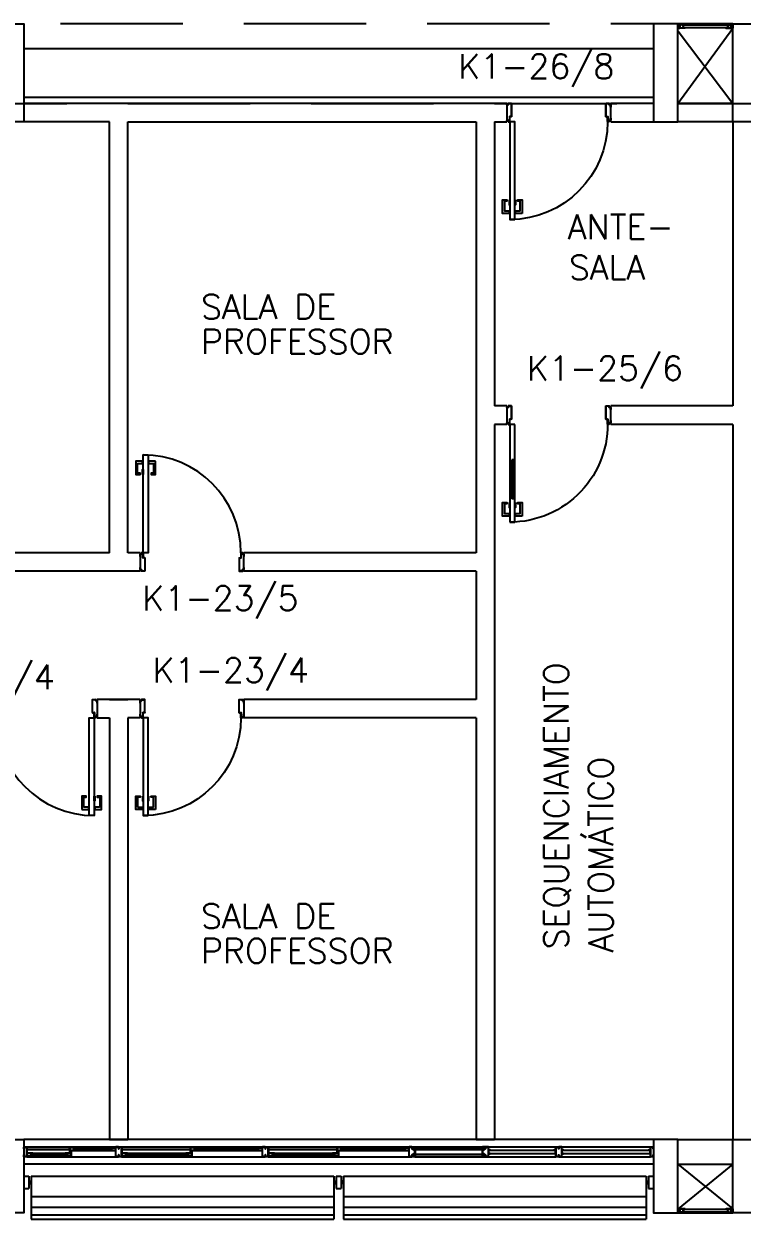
# Model space of a CAD drawing. Header units: millimetres. Extents: x 1887 to 2405, y 1100 to 1335.
# Drawn here: x 2155.61 to 2161.48, y 1254.95 to 1264.72 of the extents above; entities that cross this region are included whole.
import ezdxf

# ---------------------------------------------------------------- set-up
doc = ezdxf.new("R2010")
doc.units = ezdxf.units.MM
doc.linetypes.add('HIDDEN', pattern=[0.375, 0.25, -0.125])
for name, color, linetype in [('AR-ALV', 2, 'Continuous'), ('AR-ESQ', 1, 'Continuous'), ('AR-ESTC', 3, 'Continuous'), ('AR-PORTA', 1, 'Continuous'), ('AR-PROJ', 1, 'HIDDEN'), ('AR-SHAFT', 1, 'Continuous'), ('BR-LINHAS', 1, 'Continuous'), ('BR-MONTANTE', 242, 'Continuous'), ('BR-PAINEL', 1, 'Continuous'), ('BR-SUPORTE', 1, 'Continuous'), ('DT-ESQ-BAGUETE-C', 2, 'Continuous'), ('DT-ESQ-BAGUETE-V', 1, 'Continuous'), ('DT-ESQ-CHAPA DOBRADA-V', 1, 'Continuous'), ('DT-ESQ-MARCO-V', 1, 'Continuous'), ('DT-ESQ-PERFIL CADEIRA-C', 2, 'Continuous'), ('DT-ESQ-PERFIL CADEIRA-V', 1, 'Continuous'), ('DT-ESQ-PERFIL U SIMPLES-C', 2, 'Continuous'), ('DT-ESQ-PERFIL U-C', 2, 'Continuous'), ('DT-ESQ-PERFIL U-V', 1, 'Continuous'), ('DT-ESQ-VENEZIANA-C', 2, 'Continuous'), ('DT-ESQ-VENEZIANA-V', 2, 'Continuous'), ('DT-ESQ-VIDRO-C', 2, 'Continuous'), ('DT-ESQ-VIDRO-V', 2, 'Continuous'), ('ENDEREÇO', 2, 'Continuous'), ('maçaneta', 1, 'Continuous'), ('mov', 1, 'Continuous'), ('PM-PERFIL U-C', 2, 'Continuous'), ('PM-VIDRO', 1, 'Continuous'), ('pm1', 2, 'Continuous'), ('pm2', 2, 'Continuous'), ('TEXTO', 2, 'Continuous')]:
    doc.layers.add(name, color=color, linetype=linetype)
doc.styles.add('UNB-100', font='simplex.shx', dxfattribs={"height": 0.2})
doc.styles.add('UNB1-100', font='simplex.shx', dxfattribs={"height": 0.2})

# ---------------------------------------------------------------- blocks, each defined once
blk = doc.blocks.new('EF36-P')
at = {"layer": 'DT-ESQ-BAGUETE-C', "ltscale": 0.1}
for points in [[(0.4225, -0.08), (0.409, -0.08), (0.409, -0.0785), (0.422, -0.0785, 0.414214), (0.4225, -0.078), (0.4225, -0.067, 0.414214), (0.422, -0.0665), (0.409, -0.0665), (0.409, -0.065), (0.4225, -0.065, -0.414214), (0.424, -0.0665), (0.424, -0.0785, -0.414214)], [(0.7015, -0.08), (0.715, -0.08), (0.715, -0.0785), (0.702, -0.0785, -0.414214), (0.7015, -0.078), (0.7015, -0.067, -0.414214), (0.702, -0.0665), (0.715, -0.0665), (0.715, -0.065), (0.7015, -0.065, 0.414214), (0.7, -0.0665), (0.7, -0.0785, 0.414214)], [(1.41, -0.08), (1.3965, -0.08), (1.3965, -0.0785), (1.4095, -0.0785, 0.414214), (1.41, -0.078), (1.41, -0.067, 0.414214), (1.4095, -0.0665), (1.3965, -0.0665), (1.3965, -0.065), (1.41, -0.065, -0.414214), (1.4115, -0.0665), (1.4115, -0.0785, -0.414214)], [(1.9015, -0.08), (1.915, -0.08), (1.915, -0.0785), (1.902, -0.0785, -0.414214), (1.9015, -0.078), (1.9015, -0.067, -0.414214), (1.902, -0.0665), (1.915, -0.0665), (1.915, -0.065), (1.9015, -0.065, 0.414214), (1.9, -0.0665), (1.9, -0.0785, 0.414214)], [(2.61, -0.08), (2.5965, -0.08), (2.5965, -0.0785), (2.6095, -0.0785, 0.414214), (2.61, -0.078), (2.61, -0.067, 0.414214), (2.6095, -0.0665), (2.5965, -0.0665), (2.5965, -0.065), (2.61, -0.065, -0.414214), (2.6115, -0.0665), (2.6115, -0.0785, -0.414214)], [(3.1015, -0.08), (3.115, -0.08), (3.115, -0.0785), (3.102, -0.0785, -0.414214), (3.1015, -0.078), (3.1015, -0.067, -0.414214), (3.102, -0.0665), (3.115, -0.0665), (3.115, -0.065), (3.1015, -0.065, 0.414214), (3.1, -0.0665), (3.1, -0.0785, 0.414214)], [(0.0735, -0.125), (0.06, -0.125), (0.06, -0.1235), (0.073, -0.1235, 0.414214), (0.0735, -0.123), (0.0735, -0.112, 0.414214), (0.073, -0.1115), (0.06, -0.1115), (0.06, -0.11), (0.0735, -0.11, -0.414214), (0.075, -0.1115), (0.075, -0.1235, -0.414214)], [(0.339, -0.125), (0.3525, -0.125), (0.3525, -0.1235), (0.3395, -0.1235, -0.414214), (0.339, -0.123), (0.339, -0.112, -0.414214), (0.3395, -0.1115), (0.3525, -0.1115), (0.3525, -0.11), (0.339, -0.11, 0.414214), (0.3375, -0.1115), (0.3375, -0.1235, 0.414214)], [(0.8485, -0.125), (0.835, -0.125), (0.835, -0.1235), (0.848, -0.1235, 0.414214), (0.8485, -0.123), (0.8485, -0.112, 0.414214), (0.848, -0.1115), (0.835, -0.1115), (0.835, -0.11), (0.8485, -0.11, -0.414214), (0.85, -0.1115), (0.85, -0.1235, -0.414214)], [(1.3265, -0.125), (1.34, -0.125), (1.34, -0.1235), (1.327, -0.1235, -0.414214), (1.3265, -0.123), (1.3265, -0.112, -0.414214), (1.327, -0.1115), (1.34, -0.1115), (1.34, -0.11), (1.3265, -0.11, 0.414214), (1.325, -0.1115), (1.325, -0.1235, 0.414214)], [(2.0485, -0.125), (2.035, -0.125), (2.035, -0.1235), (2.048, -0.1235, 0.414214), (2.0485, -0.123), (2.0485, -0.112, 0.414214), (2.048, -0.1115), (2.035, -0.1115), (2.035, -0.11), (2.0485, -0.11, -0.414214), (2.05, -0.1115), (2.05, -0.1235, -0.414214)], [(2.5265, -0.125), (2.54, -0.125), (2.54, -0.1235), (2.527, -0.1235, -0.414214), (2.5265, -0.123), (2.5265, -0.112, -0.414214), (2.527, -0.1115), (2.54, -0.1115), (2.54, -0.11), (2.5265, -0.11, 0.414214), (2.525, -0.1115), (2.525, -0.1235, 0.414214)]]:
    blk.add_lwpolyline(points, format="xyb", close=True, dxfattribs=at)
at = {"layer": 'DT-ESQ-BAGUETE-V', "ltscale": 0.1}
for p, q in [((0.4225, -0.065), (0.7015, -0.065)), ((1.41, -0.065), (1.9015, -0.065)), ((2.61, -0.065), (3.1015, -0.065)), ((0.0735, -0.11), (0.339, -0.11)), ((0.8485, -0.11), (1.3265, -0.11)), ((2.0485, -0.11), (2.5265, -0.11))]:
    blk.add_line(p, q, dxfattribs=at)
at = {"layer": 'DT-ESQ-CHAPA DOBRADA-V', "ltscale": 0.1}
for p, q in [((0.025, -0.077), (0.374, -0.077)), ((0.025, -0.08), (0.374, -0.08)), ((0.8, -0.077), (1.3615, -0.077)), ((0.8, -0.08), (1.3615, -0.08)), ((2, -0.077), (2.5615, -0.077)), ((2, -0.08), (2.5615, -0.08))]:
    blk.add_line(p, q, dxfattribs=at)
at = {"layer": 'DT-ESQ-MARCO-V', "ltscale": 0.1}
for p, q in [((3.1985, -0.06), (3.7515, -0.06)), ((3.7985, -0.06), (4.3515, -0.06)), ((4.3985, -0.06), (5.1265, -0.06)), ((3.1985, -0.14), (3.7515, -0.14)), ((3.7985, -0.14), (4.3515, -0.14)), ((4.3985, -0.14), (5.1265, -0.14))]:
    blk.add_line(p, q, dxfattribs=at)
at = {"layer": 'DT-ESQ-PERFIL CADEIRA-C', "ltscale": 0.1}
for p, q in [((0.376, -0.0885), (0.4225, -0.0885)), ((0.75, -0.0885), (0.7015, -0.0885)), ((1.3635, -0.0885), (1.41, -0.0885)), ((1.95, -0.0885), (1.9015, -0.0885)), ((2.5635, -0.0885), (2.61, -0.0885)), ((3.15, -0.0885), (3.1015, -0.0885)), ((0.025, -0.1335), (0.0735, -0.1335)), ((0.3855, -0.1335), (0.339, -0.1335)), ((0.8, -0.1335), (0.8485, -0.1335)), ((1.373, -0.1335), (1.3265, -0.1335)), ((2, -0.1335), (2.0485, -0.1335)), ((2.573, -0.1335), (2.5265, -0.1335))]:
    blk.add_line(p, q, dxfattribs=at)
for points in [[(0.4225, -0.087, -1), (0.4225, -0.09), (0.376, -0.09, -0.414214), (0.374, -0.088), (0.374, -0.067, -0.414214), (0.376, -0.065), (0.4075, -0.065, -0.414214), (0.409, -0.0665), (0.409, -0.087)], [(0.409, -0.0885, -0.198913), (0.4079, -0.0881, -0.198913), (0.4075, -0.087), (0.4075, -0.067, 0.414214), (0.407, -0.0665), (0.376, -0.0665, 0.414214), (0.3755, -0.067), (0.3755, -0.088, 0.414214), (0.376, -0.0885)], [(0.7015, -0.09), (0.75, -0.09), (0.75, -0.0885), (0.715, -0.0885, 0.198912), (0.7161, -0.0881, 0.198913), (0.7165, -0.087), (0.7165, -0.067, -0.414214), (0.717, -0.0665), (0.75, -0.0665), (0.75, -0.065), (0.7165, -0.065, 0.414214), (0.715, -0.0665), (0.715, -0.0785), (0.715, -0.08), (0.715, -0.087), (0.7015, -0.087, 1)], [(1.41, -0.087, -1), (1.41, -0.09), (1.3635, -0.09, -0.414214), (1.3615, -0.088), (1.3615, -0.067, -0.414214), (1.3635, -0.065), (1.395, -0.065, -0.414214), (1.3965, -0.0665), (1.3965, -0.087)], [(1.3965, -0.0885, -0.198913), (1.3954, -0.0881, -0.198913), (1.395, -0.087), (1.395, -0.067, 0.414214), (1.3945, -0.0665), (1.3635, -0.0665, 0.414214), (1.363, -0.067), (1.363, -0.088, 0.414214), (1.3635, -0.0885)], [(1.9015, -0.09), (1.95, -0.09), (1.95, -0.0885), (1.915, -0.0885, 0.198912), (1.9161, -0.0881, 0.198913), (1.9165, -0.087), (1.9165, -0.067, -0.414214), (1.917, -0.0665), (1.95, -0.0665), (1.95, -0.065), (1.9165, -0.065, 0.414214), (1.915, -0.0665), (1.915, -0.0785), (1.915, -0.08), (1.915, -0.087), (1.9015, -0.087, 1)], [(2.61, -0.087, -1), (2.61, -0.09), (2.5635, -0.09, -0.414214), (2.5615, -0.088), (2.5615, -0.067, -0.414214), (2.5635, -0.065), (2.595, -0.065, -0.414214), (2.5965, -0.0665), (2.5965, -0.087)], [(2.5965, -0.0885, -0.198913), (2.5954, -0.0881, -0.198913), (2.595, -0.087), (2.595, -0.067, 0.414214), (2.5945, -0.0665), (2.5635, -0.0665, 0.414214), (2.563, -0.067), (2.563, -0.088, 0.414214), (2.5635, -0.0885)], [(3.1015, -0.09), (3.15, -0.09), (3.15, -0.0885), (3.115, -0.0885, 0.198912), (3.1161, -0.0881, 0.198913), (3.1165, -0.087), (3.1165, -0.067, -0.414214), (3.117, -0.0665), (3.15, -0.0665), (3.15, -0.065), (3.1165, -0.065, 0.414214), (3.115, -0.0665), (3.115, -0.0785), (3.115, -0.08), (3.115, -0.087), (3.1015, -0.087, 1)], [(0.0735, -0.135), (0.025, -0.135), (0.025, -0.1335), (0.06, -0.1335, -0.198912), (0.0589, -0.1331, -0.198913), (0.0585, -0.132), (0.0585, -0.112, 0.414214), (0.058, -0.1115), (0.025, -0.1115), (0.025, -0.11), (0.0585, -0.11, -0.414214), (0.06, -0.1115), (0.06, -0.1235), (0.06, -0.125), (0.06, -0.132), (0.0735, -0.132, -1)], [(0.339, -0.132, 1), (0.339, -0.135), (0.3855, -0.135, 0.414214), (0.3875, -0.133), (0.3875, -0.112, 0.414214), (0.3855, -0.11), (0.354, -0.11, 0.414214), (0.3525, -0.1115), (0.3525, -0.132)], [(0.3525, -0.1335, 0.198913), (0.3536, -0.1331, 0.198913), (0.354, -0.132), (0.354, -0.112, -0.414214), (0.3545, -0.1115), (0.3855, -0.1115, -0.414214), (0.386, -0.112), (0.386, -0.133, -0.414214), (0.3855, -0.1335)], [(0.8485, -0.135), (0.8, -0.135), (0.8, -0.1335), (0.835, -0.1335, -0.198912), (0.8339, -0.1331, -0.198913), (0.8335, -0.132), (0.8335, -0.112, 0.414214), (0.833, -0.1115), (0.8, -0.1115), (0.8, -0.11), (0.8335, -0.11, -0.414214), (0.835, -0.1115), (0.835, -0.1235), (0.835, -0.125), (0.835, -0.132), (0.8485, -0.132, -1)], [(1.3265, -0.132, 1), (1.3265, -0.135), (1.373, -0.135, 0.414214), (1.375, -0.133), (1.375, -0.112, 0.414214), (1.373, -0.11), (1.3415, -0.11, 0.414214), (1.34, -0.1115), (1.34, -0.132)], [(1.34, -0.1335, 0.198913), (1.3411, -0.1331, 0.198913), (1.3415, -0.132), (1.3415, -0.112, -0.414214), (1.342, -0.1115), (1.373, -0.1115, -0.414214), (1.3735, -0.112), (1.3735, -0.133, -0.414214), (1.373, -0.1335)], [(2.0485, -0.135), (2, -0.135), (2, -0.1335), (2.035, -0.1335, -0.198912), (2.0339, -0.1331, -0.198913), (2.0335, -0.132), (2.0335, -0.112, 0.414214), (2.033, -0.1115), (2, -0.1115), (2, -0.11), (2.0335, -0.11, -0.414214), (2.035, -0.1115), (2.035, -0.1235), (2.035, -0.125), (2.035, -0.132), (2.0485, -0.132, -1)], [(2.5265, -0.132, 1), (2.5265, -0.135), (2.573, -0.135, 0.414214), (2.575, -0.133), (2.575, -0.112, 0.414214), (2.573, -0.11), (2.5415, -0.11, 0.414214), (2.54, -0.1115), (2.54, -0.132)], [(2.54, -0.1335, 0.198913), (2.5411, -0.1331, 0.198913), (2.5415, -0.132), (2.5415, -0.112, -0.414214), (2.542, -0.1115), (2.573, -0.1115, -0.414214), (2.5735, -0.112), (2.5735, -0.133, -0.414214), (2.573, -0.1335)]]:
    blk.add_lwpolyline(points, format="xyb", close=True, dxfattribs=at)
at = {"layer": 'DT-ESQ-PERFIL CADEIRA-V', "ltscale": 0.1}
for p, q in [((0.4075, -0.09), (0.7015, -0.09)), ((1.395, -0.09), (1.9015, -0.09)), ((2.595, -0.09), (3.1015, -0.09)), ((0.0735, -0.135), (0.339, -0.135)), ((0.8485, -0.135), (1.3265, -0.135)), ((2.0485, -0.135), (2.5265, -0.135))]:
    blk.add_line(p, q, dxfattribs=at)
at = {"layer": 'DT-ESQ-PERFIL U SIMPLES-C', "ltscale": 0.1}
for points in [[(0.376, -0.102), (0.384, -0.102), (0.384, -0.1005), (0.376, -0.1005, -0.414214), (0.3755, -0.1), (0.3755, -0.092, -0.414214), (0.376, -0.0915), (0.384, -0.0915), (0.384, -0.09), (0.376, -0.09, 0.414214), (0.374, -0.092), (0.374, -0.1, 0.414214)], [(1.3635, -0.102), (1.3715, -0.102), (1.3715, -0.1005), (1.3635, -0.1005, -0.414214), (1.363, -0.1), (1.363, -0.092, -0.414214), (1.3635, -0.0915), (1.3715, -0.0915), (1.3715, -0.09), (1.3635, -0.09, 0.414214), (1.3615, -0.092), (1.3615, -0.1, 0.414214)], [(2.5635, -0.102), (2.5715, -0.102), (2.5715, -0.1005), (2.5635, -0.1005, -0.414214), (2.563, -0.1), (2.563, -0.092, -0.414214), (2.5635, -0.0915), (2.5715, -0.0915), (2.5715, -0.09), (2.5635, -0.09, 0.414214), (2.5615, -0.092), (2.5615, -0.1, 0.414214)], [(0.3855, -0.098), (0.3775, -0.098), (0.3775, -0.0995), (0.3855, -0.0995, -0.414214), (0.386, -0.1), (0.386, -0.108, -0.414214), (0.3855, -0.1085), (0.3775, -0.1085), (0.3775, -0.11), (0.3855, -0.11, 0.414214), (0.3875, -0.108), (0.3875, -0.1, 0.414214)], [(1.373, -0.098), (1.365, -0.098), (1.365, -0.0995), (1.373, -0.0995, -0.414214), (1.3735, -0.1), (1.3735, -0.108, -0.414214), (1.373, -0.1085), (1.365, -0.1085), (1.365, -0.11), (1.373, -0.11, 0.414214), (1.375, -0.108), (1.375, -0.1, 0.414214)], [(2.573, -0.098), (2.565, -0.098), (2.565, -0.0995), (2.573, -0.0995, -0.414214), (2.5735, -0.1), (2.5735, -0.108, -0.414214), (2.573, -0.1085), (2.565, -0.1085), (2.565, -0.11), (2.573, -0.11, 0.414214), (2.575, -0.108), (2.575, -0.1, 0.414214)]]:
    blk.add_lwpolyline(points, format="xyb", close=True, dxfattribs=at)
at = {"layer": 'DT-ESQ-PERFIL U-C', "ltscale": 0.1}
for points in [[(0, -0.0615, -0.414214), (0.0015, -0.06), (0.0235, -0.06, -0.414214), (0.025, -0.0615), (0.025, -0.1385, -0.414214), (0.0235, -0.14), (0.0015, -0.14, -0.414214), (0, -0.1385), (0, -0.125), (0.0015, -0.125), (0.0015, -0.138, 0.414214), (0.002, -0.1385), (0.023, -0.1385, 0.414214), (0.0235, -0.138), (0.0235, -0.062, 0.414214), (0.023, -0.0615), (0.002, -0.0615, 0.414214), (0.0015, -0.062), (0.0015, -0.075), (0, -0.075)], [(0.775, -0.0615, 0.414214), (0.7735, -0.06), (0.7515, -0.06, 0.414214), (0.75, -0.0615), (0.75, -0.1385, 0.414214), (0.7515, -0.14), (0.7735, -0.14, 0.414214), (0.775, -0.1385), (0.775, -0.125), (0.7735, -0.125), (0.7735, -0.138, -0.414214), (0.773, -0.1385), (0.752, -0.1385, -0.414214), (0.7515, -0.138), (0.7515, -0.062, -0.414214), (0.752, -0.0615), (0.773, -0.0615, -0.414214), (0.7735, -0.062), (0.7735, -0.075), (0.775, -0.075)], [(0.775, -0.0615, -0.414214), (0.7765, -0.06), (0.7985, -0.06, -0.414214), (0.8, -0.0615), (0.8, -0.1385, -0.414214), (0.7985, -0.14), (0.7765, -0.14, -0.414214), (0.775, -0.1385), (0.775, -0.125), (0.7765, -0.125), (0.7765, -0.138, 0.414214), (0.777, -0.1385), (0.798, -0.1385, 0.414214), (0.7985, -0.138), (0.7985, -0.062, 0.414214), (0.798, -0.0615), (0.777, -0.0615, 0.414214), (0.7765, -0.062), (0.7765, -0.075), (0.775, -0.075)], [(1.975, -0.0615, 0.414214), (1.9735, -0.06), (1.9515, -0.06, 0.414214), (1.95, -0.0615), (1.95, -0.1385, 0.414214), (1.9515, -0.14), (1.9735, -0.14, 0.414214), (1.975, -0.1385), (1.975, -0.125), (1.9735, -0.125), (1.9735, -0.138, -0.414214), (1.973, -0.1385), (1.952, -0.1385, -0.414214), (1.9515, -0.138), (1.9515, -0.062, -0.414214), (1.952, -0.0615), (1.973, -0.0615, -0.414214), (1.9735, -0.062), (1.9735, -0.075), (1.975, -0.075)], [(1.975, -0.0615, -0.414214), (1.9765, -0.06), (1.9985, -0.06, -0.414214), (2, -0.0615), (2, -0.1385, -0.414214), (1.9985, -0.14), (1.9765, -0.14, -0.414214), (1.975, -0.1385), (1.975, -0.125), (1.9765, -0.125), (1.9765, -0.138, 0.414214), (1.977, -0.1385), (1.998, -0.1385, 0.414214), (1.9985, -0.138), (1.9985, -0.062, 0.414214), (1.998, -0.0615), (1.977, -0.0615, 0.414214), (1.9765, -0.062), (1.9765, -0.075), (1.975, -0.075)], [(3.175, -0.0615, 0.414214), (3.1735, -0.06), (3.1515, -0.06, 0.414214), (3.15, -0.0615), (3.15, -0.1385, 0.414214), (3.1515, -0.14), (3.1735, -0.14, 0.414214), (3.175, -0.1385), (3.175, -0.125), (3.1735, -0.125), (3.1735, -0.138, -0.414214), (3.173, -0.1385), (3.152, -0.1385, -0.414214), (3.1515, -0.138), (3.1515, -0.062, -0.414214), (3.152, -0.0615), (3.173, -0.0615, -0.414214), (3.1735, -0.062), (3.1735, -0.075), (3.175, -0.075)], [(3.2, -0.1285), (3.2, -0.1385, -0.414214), (3.1985, -0.14), (3.1765, -0.14, -0.414214), (3.175, -0.1385), (3.175, -0.125), (3.1765, -0.125), (3.1765, -0.138, 0.414214), (3.177, -0.1385), (3.198, -0.1385, 0.414214), (3.1985, -0.138), (3.1985, -0.1285), (3.1855, -0.1285, -0.414214), (3.184, -0.127), (3.184, -0.117, -0.414214), (3.1855, -0.1155), (3.1985, -0.1155), (3.1985, -0.0845), (3.1855, -0.0845, -0.414214), (3.184, -0.083), (3.184, -0.073, -0.414214), (3.1855, -0.0715), (3.1985, -0.0715), (3.1985, -0.062, 0.414214), (3.198, -0.0615), (3.177, -0.0615, 0.414214), (3.1765, -0.062), (3.1765, -0.075), (3.175, -0.075), (3.175, -0.0615, -0.414214), (3.1765, -0.06), (3.1985, -0.06, -0.414214), (3.2, -0.0615), (3.2, -0.0715, -0.414214), (3.1985, -0.073), (3.1855, -0.073), (3.1855, -0.083), (3.1985, -0.083), (3.1985, -0.083, -0.414214), (3.2, -0.0845), (3.2, -0.1155, -0.414214), (3.1985, -0.117), (3.1985, -0.117), (3.1855, -0.117), (3.1855, -0.127), (3.1985, -0.127, -0.414214)], [(3.75, -0.1285), (3.75, -0.1385, 0.414214), (3.7515, -0.14), (3.7735, -0.14, 0.414214), (3.775, -0.1385), (3.775, -0.125), (3.7735, -0.125), (3.7735, -0.138, -0.414214), (3.773, -0.1385), (3.752, -0.1385, -0.414214), (3.7515, -0.138), (3.7515, -0.1285), (3.7645, -0.1285, 0.414214), (3.766, -0.127), (3.766, -0.117, 0.414214), (3.7645, -0.1155), (3.7515, -0.1155), (3.7515, -0.0845), (3.7645, -0.0845, 0.414214), (3.766, -0.083), (3.766, -0.073, 0.414214), (3.7645, -0.0715), (3.7515, -0.0715), (3.7515, -0.062, -0.414214), (3.752, -0.0615), (3.773, -0.0615, -0.414214), (3.7735, -0.062), (3.7735, -0.075), (3.775, -0.075), (3.775, -0.0615, 0.414214), (3.7735, -0.06), (3.7515, -0.06, 0.414214), (3.75, -0.0615), (3.75, -0.0715, 0.414214), (3.7515, -0.073), (3.7645, -0.073), (3.7645, -0.083), (3.7515, -0.083), (3.7515, -0.083, 0.414214), (3.75, -0.0845), (3.75, -0.1155, 0.414214), (3.7515, -0.117), (3.7515, -0.117), (3.7645, -0.117), (3.7645, -0.127), (3.7515, -0.127, 0.414214)], [(3.8, -0.1234), (3.8, -0.086), (3.8135, -0.086, 1), (3.8135, -0.083), (3.8, -0.083), (3.8, -0.0615, 0.414214), (3.7985, -0.06), (3.7765, -0.06, 0.414214), (3.775, -0.0615), (3.775, -0.075), (3.7765, -0.075), (3.7765, -0.0615), (3.7985, -0.0615), (3.7985, -0.083, 0.414214), (3.8, -0.0845, 0.414214), (3.7985, -0.086), (3.7985, -0.1234), (3.7985, -0.1385), (3.7765, -0.1385), (3.7765, -0.125), (3.775, -0.125), (3.775, -0.1385, 0.414214), (3.7765, -0.14), (3.7985, -0.14, 0.414214), (3.8, -0.1385)], [(3.815, -0.086), (3.8015, -0.086, 0.414214), (3.8, -0.0875), (3.8, -0.1145, 0.414214), (3.8015, -0.116), (3.815, -0.116), (3.815, -0.1145), (3.8015, -0.1145), (3.8015, -0.0875), (3.815, -0.0875)], [(4.35, -0.1234), (4.35, -0.086), (4.3365, -0.086, -1), (4.3365, -0.083), (4.35, -0.083), (4.35, -0.0615, -0.414214), (4.3515, -0.06), (4.3735, -0.06, -0.414214), (4.375, -0.0615), (4.375, -0.075), (4.3735, -0.075), (4.3735, -0.0615), (4.3515, -0.0615), (4.3515, -0.083, -0.414214), (4.35, -0.0845, -0.414214), (4.3515, -0.086), (4.3515, -0.1234), (4.3515, -0.1385), (4.3735, -0.1385), (4.3735, -0.125), (4.375, -0.125), (4.375, -0.1385, -0.414214), (4.3735, -0.14), (4.3515, -0.14, -0.414214), (4.35, -0.1385)], [(4.335, -0.086), (4.3485, -0.086, -0.414214), (4.35, -0.0875), (4.35, -0.1145, -0.414214), (4.3485, -0.116), (4.335, -0.116), (4.335, -0.1145), (4.3485, -0.1145), (4.3485, -0.0875), (4.335, -0.0875)], [(4.4, -0.1234), (4.4, -0.086), (4.4135, -0.086, 1), (4.4135, -0.083), (4.4, -0.083), (4.4, -0.0615, 0.414214), (4.3985, -0.06), (4.3765, -0.06, 0.414214), (4.375, -0.0615), (4.375, -0.075), (4.3765, -0.075), (4.3765, -0.0615), (4.3985, -0.0615), (4.3985, -0.083, 0.414214), (4.4, -0.0845, 0.414214), (4.3985, -0.086), (4.3985, -0.1234), (4.3985, -0.1385), (4.3765, -0.1385), (4.3765, -0.125), (4.375, -0.125), (4.375, -0.1385, 0.414214), (4.3765, -0.14), (4.3985, -0.14, 0.414214), (4.4, -0.1385)], [(4.415, -0.086), (4.4015, -0.086, 0.414214), (4.4, -0.0875), (4.4, -0.1145, 0.414214), (4.4015, -0.116), (4.415, -0.116), (4.415, -0.1145), (4.4015, -0.1145), (4.4015, -0.0875), (4.415, -0.0875)], [(5.125, -0.1234), (5.125, -0.086), (5.1115, -0.086, -1), (5.1115, -0.083), (5.125, -0.083), (5.125, -0.0615, -0.414214), (5.1265, -0.06), (5.1485, -0.06, -0.414214), (5.15, -0.0615), (5.15, -0.075), (5.1485, -0.075), (5.1485, -0.0615), (5.1265, -0.0615), (5.1265, -0.083, -0.414214), (5.125, -0.0845, -0.414214), (5.1265, -0.086), (5.1265, -0.1234), (5.1265, -0.1385), (5.1485, -0.1385), (5.1485, -0.125), (5.15, -0.125), (5.15, -0.1385, -0.414214), (5.1485, -0.14), (5.1265, -0.14, -0.414214), (5.125, -0.1385)], [(5.11, -0.086), (5.1235, -0.086, -0.414214), (5.125, -0.0875), (5.125, -0.1145, -0.414214), (5.1235, -0.116), (5.11, -0.116), (5.11, -0.1145), (5.1235, -0.1145), (5.1235, -0.0875), (5.11, -0.0875)]]:
    blk.add_lwpolyline(points, format="xyb", close=True, dxfattribs=at)
for points in [[(3.8, -0.0845), (3.8135, -0.0845)], [(4.35, -0.0845), (4.3365, -0.0845)], [(4.4, -0.0845), (4.4135, -0.0845)], [(5.125, -0.0845), (5.1115, -0.0845)]]:
    blk.add_lwpolyline(points, dxfattribs=at)
at = {"layer": 'DT-ESQ-PERFIL U-V', "ltscale": 0.1}
for p, q in [((0.0235, -0.06), (0.7515, -0.06)), ((0.7985, -0.06), (1.9515, -0.06)), ((1.9985, -0.06), (3.1515, -0.06)), ((0.0235, -0.14), (0.7515, -0.14)), ((0.7985, -0.14), (1.9515, -0.14)), ((1.9985, -0.14), (3.1515, -0.14))]:
    blk.add_line(p, q, dxfattribs=at)
at = {"layer": 'DT-ESQ-VENEZIANA-C', "color": 2, "ltscale": 0.1}
for p, q in [((3.8015, -0.113), (4.3485, -0.113)), ((3.8015, -0.1145), (4.3485, -0.1145)), ((4.4015, -0.113), (5.1235, -0.113)), ((4.4015, -0.1145), (5.1235, -0.1145))]:
    blk.add_line(p, q, dxfattribs=at)
at = {"layer": 'DT-ESQ-VENEZIANA-V', "color": 2, "ltscale": 0.1}
for p, q in [((3.8015, -0.0875), (4.3485, -0.0875)), ((4.4015, -0.0875), (5.1235, -0.0875))]:
    blk.add_line(p, q, dxfattribs=at)
at = {"layer": 'DT-ESQ-VIDRO-C', "ltscale": 0.1}
for points in [[(0.7125, -0.085), (0.7125, -0.082), (0.4115, -0.082), (0.4115, -0.085)], [(1.9125, -0.085), (1.9125, -0.082), (1.399, -0.082), (1.399, -0.085)], [(3.1125, -0.085), (3.1125, -0.082), (2.599, -0.082), (2.599, -0.085)], [(3.7625, -0.081), (3.7625, -0.075), (3.1875, -0.075), (3.1875, -0.081)], [(0.063, -0.13), (0.063, -0.127), (0.3495, -0.127), (0.3495, -0.13)], [(0.838, -0.13), (0.838, -0.127), (1.337, -0.127), (1.337, -0.13)], [(2.038, -0.13), (2.038, -0.127), (2.537, -0.127), (2.537, -0.13)]]:
    blk.add_lwpolyline(points, close=True, dxfattribs=at)
at = {"layer": 'DT-ESQ-VIDRO-V', "ltscale": 0.1}
blk.add_lwpolyline([(3.7625, -0.119), (3.7625, -0.125), (3.1875, -0.125), (3.1875, -0.119)], close=True, dxfattribs=at)
blk = doc.blocks.new('EF01-P')
at = {"layer": 'DT-ESQ-BAGUETE-C', "ltscale": 0.1}
for points in [[(0.0015, 0.035), (0.015, 0.035), (0.015, 0.0335), (0.0015, 0.0335), (0.0015, 0.005), (0.015, 0.005), (0.015, 0.0035), (0.0015, 0.0035, -0.414214), (0, 0.005), (0, 0.0335, -0.414214)], [(0.4485, 0.035), (0.435, 0.035), (0.435, 0.0335), (0.4485, 0.0335), (0.4485, 0.005), (0.435, 0.005), (0.435, 0.0035), (0.4485, 0.0035, 0.414214), (0.45, 0.005), (0.45, 0.0335, 0.414214)]]:
    blk.add_lwpolyline(points, format="xyb", close=True, dxfattribs=at)
at = {"layer": 'DT-ESQ-PERFIL CADEIRA-C', "color": 2, "ltscale": 0.1}
for points in [[(0.01, 0.0015), (0.01, 0.003), (0.0015, 0.003, 1), (0.0015, 0), (0.015, 0, 0.414214), (0.0165, 0.0015), (0.0165, 0.0335), (0.043, 0.0335)], [(0.407, 0.0065), (0.432, 0.0065), (0.432, 0.0165), (0.4335, 0.0165), (0.4335, 0.0065, -0.414214), (0.432, 0.005), (0.407, 0.005), (0.3935, 0.005, -1), (0.3935, 0.008), (0.407, 0.008), (0.407, 0.02), (0.407, 0.032), (0.3935, 0.032, -1), (0.3935, 0.035), (0.407, 0.035), (0.4335, 0.035, -0.414214), (0.435, 0.0335), (0.435, 0.0015), (0.4485, 0.0015)]]:
    blk.add_lwpolyline(points, format="xyb", dxfattribs=at)
at = {"layer": 'DT-ESQ-PERFIL CADEIRA-C', "ltscale": 0.1}
for points in [[(0.043, 0.0065), (0.018, 0.0065), (0.018, 0.0165), (0.0165, 0.0165), (0.0165, 0.0065, 0.414214), (0.018, 0.005), (0.043, 0.005), (0.0565, 0.005, 1), (0.0565, 0.008), (0.043, 0.008), (0.043, 0.02), (0.043, 0.032), (0.0565, 0.032, 1), (0.0565, 0.035), (0.043, 0.035), (0.0165, 0.035, 0.414214), (0.015, 0.0335), (0.015, 0.0015), (0.0015, 0.0015)], [(0.0415, 0.02), (0.0415, 0.032, -0.414214), (0.043, 0.0335), (0.0565, 0.0335)], [(0.0415, 0.02), (0.0415, 0.008, 0.414214), (0.043, 0.0065), (0.0565, 0.0065)], [(0.4085, 0.02), (0.4085, 0.032, 0.414214), (0.407, 0.0335), (0.3935, 0.0335)], [(0.4085, 0.02), (0.4085, 0.008, -0.414214), (0.407, 0.0065), (0.3935, 0.0065)], [(0.44, 0.0015), (0.44, 0.003), (0.4485, 0.003, -1), (0.4485, 0), (0.435, 0, -0.414214), (0.4335, 0.0015), (0.4335, 0.0335), (0.407, 0.0335)]]:
    blk.add_lwpolyline(points, format="xyb", dxfattribs=at)
at = {"layer": 'DT-ESQ-PERFIL CADEIRA-V', "ltscale": 0.1}
blk.add_line((0.015, 0), (0.435, 0), dxfattribs=at)
at = {"layer": 'DT-ESQ-VENEZIANA-C', "ltscale": 0.1}
for p, q in [((0.043, 0.0105), (0.407, 0.0105)), ((0.043, 0.009), (0.407, 0.009))]:
    blk.add_line(p, q, dxfattribs=at)
at = {"layer": 'DT-ESQ-VENEZIANA-V', "ltscale": 0.1}
blk.add_line((0.043, 0.031), (0.407, 0.031), dxfattribs=at)
blk = doc.blocks.new('BR-MODULO1')
at = {"layer": 'BR-LINHAS'}
for p, q in [((0.06, -0.2648), (2.535, -0.2648)), ((2.615, -0.2648), (5.09, -0.2648)), ((0.06, -0.3524), (2.535, -0.3524)), ((2.615, -0.3524), (5.09, -0.3524)), ((0.06, -0.4147), (2.535, -0.4147)), ((2.615, -0.4147), (5.09, -0.4147))]:
    blk.add_line(p, q, dxfattribs=at)
at = {"layer": 'BR-MONTANTE'}
for p, q in [((0, -0.1), (0, -0.2)), ((0, -0.1), (0.04, -0.1)), ((0.04, -0.1), (0.04, -0.2)), ((2.5547, -0.1), (2.5947, -0.1)), ((2.5547, -0.1), (2.5547, -0.2)), ((2.5947, -0.1), (2.5947, -0.2)), ((5.11, -0.1), (5.11, -0.2)), ((5.11, -0.1), (5.15, -0.1)), ((5.15, -0.1), (5.15, -0.2)), ((0, -0.2), (0.04, -0.2)), ((2.5547, -0.2), (2.5947, -0.2)), ((5.11, -0.2), (5.15, -0.2))]:
    blk.add_line(p, q, dxfattribs=at)
at = {"layer": 'BR-PAINEL'}
for p, q in [((0.06, -0.1), (2.535, -0.1)), ((0.06, -0.1), (0.06, -0.45)), ((2.535, -0.1), (2.535, -0.45)), ((2.615, -0.1), (2.615, -0.45)), ((2.615, -0.1), (5.09, -0.1)), ((5.09, -0.1), (5.09, -0.45)), ((0.06, -0.45), (2.535, -0.45)), ((2.615, -0.45), (5.09, -0.45))]:
    blk.add_line(p, q, dxfattribs=at)
at = {"layer": 'BR-SUPORTE'}
for p, q in [((0.04, -0.14), (0.06, -0.14)), ((0.04, -0.16), (0.06, -0.16)), ((0.05, -0.14), (0.05, -0.16)), ((2.5347, -0.14), (2.5547, -0.14)), ((2.5347, -0.16), (2.5547, -0.16)), ((2.5447, -0.14), (2.5447, -0.16)), ((2.6147, -0.14), (2.5947, -0.14)), ((2.6147, -0.16), (2.5947, -0.16)), ((2.6047, -0.14), (2.6047, -0.16)), ((5.09, -0.14), (5.11, -0.14)), ((5.09, -0.16), (5.11, -0.16)), ((5.1, -0.14), (5.1, -0.16))]:
    blk.add_line(p, q, dxfattribs=at)
blk = doc.blocks.new('PM3B')
at = {"layer": 'maçaneta'}
for points in [[(0.02, 0.9), (-0.035, 0.9), (-0.035, 0.79), (0, 0.79), (0, 0.8), (-0.02, 0.8), (-0.02, 0.8785, -0.414214), (-0.0185, 0.88), (0.02, 0.88)], [(0.125, 0.9), (0.07, 0.9), (0.07, 0.88), (0.1085, 0.88, -0.414214), (0.11, 0.8785), (0.11, 0.8), (0.09, 0.8), (0.09, 0.79), (0.125, 0.79)]]:
    blk.add_lwpolyline(points, format="xyb", close=True, dxfattribs=at)
for points in [[(0.02, 0.79), (0.02, 0.83), (0.025, 0.83), (0.025, 0.79)], [(0.07, 0.79), (0.07, 0.83), (0.065, 0.83), (0.065, 0.79)]]:
    blk.add_lwpolyline(points, close=True, dxfattribs=at)
at = {"layer": 'mov'}
blk.add_arc((0.025, 0.15), 0.8, 0, 90, dxfattribs=at)
at = {"layer": 'PM-PERFIL U-C'}
for p, q in [((0, 0.12), (0, 0.1385)), ((0.002, 0.12), (0, 0.12)), ((0.0015, 0.14), (0.01, 0.14)), ((0.002, 0.138), (0.002, 0.12)), ((0.0105, 0.138), (0.002, 0.138)), ((0.01, 0.14), (0.01, 0.1485)), ((0.0115, 0.15), (0.0235, 0.15)), ((0.012, 0.148), (0.012, 0.1395)), ((0.023, 0.148), (0.012, 0.148)), ((0.023, 0.1085), (0.023, 0.148)), ((0.038, 0.107), (0.0245, 0.107)), ((0.025, 0.1485), (0.025, 0.109)), ((0.0385, 0.109), (0.025, 0.109)), ((0.038, 0.107), (0.038, 0.002)), ((0.04, 0.1075), (0.04, 0.0015)), ((0.81, 0.1075), (0.81, 0.0015)), ((0.8115, 0.109), (0.825, 0.109)), ((0.812, 0.107), (0.8255, 0.107)), ((0.812, 0.107), (0.812, 0.002)), ((0.825, 0.1485), (0.825, 0.109)), ((0.8385, 0.15), (0.8265, 0.15)), ((0.827, 0.148), (0.838, 0.148)), ((0.827, 0.1085), (0.827, 0.148)), ((0.838, 0.148), (0.838, 0.1395)), ((0.8395, 0.138), (0.848, 0.138)), ((0.84, 0.14), (0.84, 0.1485)), ((0.8485, 0.14), (0.84, 0.14)), ((0.848, 0.138), (0.848, 0.12)), ((0.848, 0.12), (0.85, 0.12)), ((0.85, 0.12), (0.85, 0.1385)), ((0, 0.03), (0.002, 0.03)), ((0, 0.0115), (0, 0.03)), ((0.01, 0.01), (0.0015, 0.01)), ((0.002, 0.03), (0.002, 0.012)), ((0.002, 0.012), (0.0105, 0.012)), ((0.01, 0.0015), (0.01, 0.01)), ((0.0385, 0), (0.0115, 0)), ((0.012, 0.0105), (0.012, 0.002)), ((0.012, 0.002), (0.038, 0.002)), ((0.8115, 0), (0.8385, 0)), ((0.838, 0.002), (0.812, 0.002)), ((0.838, 0.0105), (0.838, 0.002)), ((0.848, 0.012), (0.8395, 0.012)), ((0.84, 0.0015), (0.84, 0.01)), ((0.84, 0.01), (0.8485, 0.01)), ((0.85, 0.03), (0.848, 0.03)), ((0.848, 0.03), (0.848, 0.012)), ((0.85, 0.0115), (0.85, 0.03))]:
    blk.add_line(p, q, dxfattribs=at)
for centre, start, end in [((0.0015, 0.1385), 90, 180), ((0.0115, 0.1485), 90, 180), ((0.0105, 0.1395), 270, 0), ((0.0245, 0.1085), 180, 270), ((0.0235, 0.1485), 360, 90), ((0.0385, 0.1075), 0, 90), ((0.8115, 0.1075), 90, 180), ((0.8265, 0.1485), 90, 180), ((0.8255, 0.1085), 270, 0), ((0.8395, 0.1395), 180, 270), ((0.8385, 0.1485), 0, 90), ((0.8485, 0.1385), 0, 90), ((0.0015, 0.0115), 180, 270), ((0.0115, 0.0015), 180, 270), ((0.0105, 0.0105), 0, 90), ((0.0385, 0.0015), 269.93864, 0), ((0.8115, 0.0015), 180, 270.06136), ((0.8395, 0.0105), 90, 180), ((0.8385, 0.0015), 270, 0), ((0.8485, 0.0115), 270, 0)]:
    blk.add_arc(centre, 0.0015, start, end, dxfattribs=at)
at = {"layer": 'pm1'}
blk.add_lwpolyline([(0.065, 0.95), (0.065, 0.15), (0.025, 0.15), (0.025, 0.95)], close=True, dxfattribs=at)
blk = doc.blocks.new('PM3V')
at = {"layer": 'maçaneta'}
for points in [[(0.02, 0.9), (-0.035, 0.9), (-0.035, 0.79), (0, 0.79), (0, 0.8), (-0.02, 0.8), (-0.02, 0.8785, -0.414214), (-0.0185, 0.88), (0.02, 0.88)], [(0.125, 0.9), (0.07, 0.9), (0.07, 0.88), (0.1085, 0.88, -0.414214), (0.11, 0.8785), (0.11, 0.8), (0.09, 0.8), (0.09, 0.79), (0.125, 0.79)]]:
    blk.add_lwpolyline(points, format="xyb", close=True, dxfattribs=at)
for points in [[(0.02, 0.79), (0.02, 0.83), (0.025, 0.83), (0.025, 0.79)], [(0.07, 0.79), (0.07, 0.83), (0.065, 0.83), (0.065, 0.79)]]:
    blk.add_lwpolyline(points, close=True, dxfattribs=at)
at = {"layer": 'mov'}
blk.add_arc((0.025, 0.15), 0.8, 356.84716, 90, dxfattribs=at)
at = {"layer": 'PM-PERFIL U-C'}
for p, q in [((0, 0.12), (0, 0.1385)), ((0.002, 0.12), (0, 0.12)), ((0.0015, 0.14), (0.01, 0.14)), ((0.002, 0.138), (0.002, 0.12)), ((0.0105, 0.138), (0.002, 0.138)), ((0.01, 0.14), (0.01, 0.1485)), ((0.0115, 0.15), (0.0235, 0.15)), ((0.012, 0.148), (0.012, 0.1395)), ((0.023, 0.148), (0.012, 0.148)), ((0.023, 0.1085), (0.023, 0.148)), ((0.038, 0.107), (0.0245, 0.107)), ((0.025, 0.1485), (0.025, 0.109)), ((0.0385, 0.109), (0.025, 0.109)), ((0.038, 0.107), (0.038, 0.002)), ((0.04, 0.1075), (0.04, 0.0015)), ((0.81, 0.1075), (0.81, 0.0015)), ((0.8115, 0.109), (0.825, 0.109)), ((0.812, 0.107), (0.8255, 0.107)), ((0.812, 0.107), (0.812, 0.002)), ((0.825, 0.1485), (0.825, 0.109)), ((0.8385, 0.15), (0.8265, 0.15)), ((0.827, 0.148), (0.838, 0.148)), ((0.827, 0.1085), (0.827, 0.148)), ((0.838, 0.148), (0.838, 0.1395)), ((0.8395, 0.138), (0.848, 0.138)), ((0.84, 0.14), (0.84, 0.1485)), ((0.8485, 0.14), (0.84, 0.14)), ((0.848, 0.138), (0.848, 0.12)), ((0.848, 0.12), (0.85, 0.12)), ((0.85, 0.12), (0.85, 0.1385)), ((0, 0.03), (0.002, 0.03)), ((0, 0.0115), (0, 0.03)), ((0.01, 0.01), (0.0015, 0.01)), ((0.002, 0.03), (0.002, 0.012)), ((0.002, 0.012), (0.0105, 0.012)), ((0.01, 0.0015), (0.01, 0.01)), ((0.0385, 0), (0.0115, 0)), ((0.012, 0.0105), (0.012, 0.002)), ((0.012, 0.002), (0.038, 0.002)), ((0.8115, 0), (0.8385, 0)), ((0.838, 0.002), (0.812, 0.002)), ((0.838, 0.0105), (0.838, 0.002)), ((0.848, 0.012), (0.8395, 0.012)), ((0.84, 0.0015), (0.84, 0.01)), ((0.84, 0.01), (0.8485, 0.01)), ((0.85, 0.03), (0.848, 0.03)), ((0.848, 0.03), (0.848, 0.012)), ((0.85, 0.0115), (0.85, 0.03))]:
    blk.add_line(p, q, dxfattribs=at)
for centre, start, end in [((0.0015, 0.1385), 90, 180), ((0.0115, 0.1485), 90, 180), ((0.0105, 0.1395), 270, 0), ((0.0245, 0.1085), 180, 270), ((0.0235, 0.1485), 360, 90), ((0.0385, 0.1075), 0, 90), ((0.8115, 0.1075), 90, 180), ((0.8265, 0.1485), 90, 180), ((0.8255, 0.1085), 270, 0), ((0.8395, 0.1395), 180, 270), ((0.8385, 0.1485), 0, 90), ((0.8485, 0.1385), 0, 90), ((0.0015, 0.0115), 180, 270), ((0.0115, 0.0015), 180, 270), ((0.0105, 0.0105), 0, 90), ((0.0385, 0.0015), 269.93864, 0), ((0.8115, 0.0015), 180, 270.06136), ((0.8395, 0.0105), 90, 180), ((0.8385, 0.0015), 270, 0), ((0.8485, 0.0115), 270, 0)]:
    blk.add_arc(centre, 0.0015, start, end, dxfattribs=at)
at = {"layer": 'PM-VIDRO'}
for p, q in [((0.04, 0.45), (0.04, 0.75)), ((0.05, 0.75), (0.05, 0.45))]:
    blk.add_line(p, q, dxfattribs=at)
at = {"layer": 'pm1'}
for p, q in [((0.025, 0.95), (0.065, 0.95)), ((0.025, 0.75), (0.025, 0.95)), ((0.065, 0.95), (0.065, 0.76)), ((0.04, 0.75), (0.025, 0.75)), ((0.065, 0.76), (0.04, 0.76)), ((0.04, 0.75), (0.04, 0.76)), ((0.05, 0.76), (0.05, 0.75)), ((0.065, 0.75), (0.05, 0.75)), ((0.065, 0.76), (0.065, 0.75)), ((0.025, 0.15), (0.025, 0.45)), ((0.04, 0.45), (0.025, 0.45)), ((0.04, 0.44), (0.04, 0.45)), ((0.065, 0.44), (0.04, 0.44)), ((0.065, 0.45), (0.05, 0.45)), ((0.05, 0.45), (0.05, 0.44)), ((0.065, 0.45), (0.065, 0.44)), ((0.065, 0.44), (0.065, 0.15)), ((0.065, 0.15), (0.025, 0.15))]:
    blk.add_line(p, q, dxfattribs=at)
at = {"layer": 'pm2'}
for p, q in [((0.025, 0.45), (0.025, 0.75)), ((0.065, 0.75), (0.065, 0.45)), ((0.025, 0.15), (0.025, 0.109)), ((0.025, 0.109), (0.035, 0.109)), ((0.8252, 0.109), (0.8152, 0.109)), ((0.8152, 0), (0.8402, 0)), ((0.8402, 0.01), (0.8502, 0.01)), ((0.8402, 0), (0.8402, 0.01))]:
    blk.add_line(p, q, dxfattribs=at)
blk = doc.blocks.new('PM3')
at = {"layer": 'maçaneta'}
for points in [[(0.02, 0.825), (-0.035, 0.825), (-0.035, 0.715), (0, 0.715), (0, 0.725), (-0.02, 0.725), (-0.02, 0.8035, -0.414214), (-0.0185, 0.805), (0.02, 0.805)], [(0.125, 0.825), (0.07, 0.825), (0.07, 0.805), (0.1085, 0.805, -0.414214), (0.11, 0.8035), (0.11, 0.725), (0.09, 0.725), (0.09, 0.715), (0.125, 0.715)]]:
    blk.add_lwpolyline(points, format="xyb", close=True, dxfattribs=at)
for points in [[(0.02, 0.715), (0.02, 0.755), (0.025, 0.755), (0.025, 0.715)], [(0.07, 0.715), (0.07, 0.755), (0.065, 0.755), (0.065, 0.715)]]:
    blk.add_lwpolyline(points, close=True, dxfattribs=at)
at = {"layer": 'mov'}
blk.add_arc((0.025, 0.075), 0.8, 0, 90, dxfattribs=at)
at = {"layer": 'PM-PERFIL U-C'}
for p, q in [((0, 0.045), (0, 0.0635)), ((0.002, 0.045), (0, 0.045)), ((0.0015, 0.065), (0.01, 0.065)), ((0.002, 0.063), (0.002, 0.045)), ((0.0105, 0.063), (0.002, 0.063)), ((0.01, 0.065), (0.01, 0.0735)), ((0.0115, 0.075), (0.0235, 0.075)), ((0.012, 0.073), (0.012, 0.0645)), ((0.023, 0.073), (0.012, 0.073)), ((0.023, 0.0335), (0.023, 0.073)), ((0.038, 0.032), (0.0245, 0.032)), ((0.025, 0.0735), (0.025, 0.034)), ((0.0385, 0.034), (0.025, 0.034)), ((0.038, 0.032), (0.038, -0.073)), ((0.04, 0.0325), (0.04, -0.0735)), ((0.81, 0.0325), (0.81, -0.0735)), ((0.8115, 0.034), (0.825, 0.034)), ((0.812, 0.032), (0.8255, 0.032)), ((0.812, 0.032), (0.812, -0.073)), ((0.825, 0.0735), (0.825, 0.034)), ((0.8385, 0.075), (0.8265, 0.075)), ((0.827, 0.073), (0.838, 0.073)), ((0.827, 0.0335), (0.827, 0.073)), ((0.838, 0.073), (0.838, 0.0645)), ((0.8395, 0.063), (0.848, 0.063)), ((0.84, 0.065), (0.84, 0.0735)), ((0.8485, 0.065), (0.84, 0.065)), ((0.848, 0.063), (0.848, 0.045)), ((0.848, 0.045), (0.85, 0.045)), ((0.85, 0.045), (0.85, 0.0635)), ((0, -0.045), (0.002, -0.045)), ((0, -0.0635), (0, -0.045)), ((0.01, -0.065), (0.0015, -0.065)), ((0.002, -0.045), (0.002, -0.063)), ((0.002, -0.063), (0.0105, -0.063)), ((0.01, -0.0735), (0.01, -0.065)), ((0.0385, -0.075), (0.0115, -0.075)), ((0.012, -0.0645), (0.012, -0.073)), ((0.012, -0.073), (0.038, -0.073)), ((0.8115, -0.075), (0.8385, -0.075)), ((0.838, -0.073), (0.812, -0.073)), ((0.838, -0.0645), (0.838, -0.073)), ((0.848, -0.063), (0.8395, -0.063)), ((0.84, -0.0735), (0.84, -0.065)), ((0.84, -0.065), (0.8485, -0.065)), ((0.85, -0.045), (0.848, -0.045)), ((0.848, -0.045), (0.848, -0.063)), ((0.85, -0.0635), (0.85, -0.045))]:
    blk.add_line(p, q, dxfattribs=at)
for centre, start, end in [((0.0015, 0.0635), 90, 180), ((0.0115, 0.0735), 90, 180), ((0.0105, 0.0645), 270, 0), ((0.0245, 0.0335), 180, 270), ((0.0235, 0.0735), 360, 90), ((0.0385, 0.0325), 0, 90), ((0.8115, 0.0325), 90, 180), ((0.8265, 0.0735), 90, 180), ((0.8255, 0.0335), 270, 0), ((0.8395, 0.0645), 180, 270), ((0.8385, 0.0735), 0, 90), ((0.8485, 0.0635), 0, 90), ((0.0015, -0.0635), 180, 270), ((0.0115, -0.0735), 180, 270), ((0.0105, -0.0645), 0, 90), ((0.0385, -0.0735), 269.93864, 0), ((0.8115, -0.0735), 180, 270.06136), ((0.8395, -0.0645), 90, 180), ((0.8385, -0.0735), 270, 0), ((0.8485, -0.0635), 270, 0)]:
    blk.add_arc(centre, 0.0015, start, end, dxfattribs=at)
at = {"layer": 'pm1'}
blk.add_lwpolyline([(0.065, 0.875), (0.065, 0.075), (0.025, 0.075), (0.025, 0.875)], close=True, dxfattribs=at)
blk = doc.blocks.new('EF01C-P')
at = {"layer": 'DT-ESQ-BAGUETE-C', "ltscale": 0.1}
for points in [[(0.0015, 0.035), (0.015, 0.035), (0.015, 0.0335), (0.0015, 0.0335), (0.0015, 0.005), (0.015, 0.005), (0.015, 0.0035), (0.0015, 0.0035, -0.414214), (0, 0.005), (0, 0.0335, -0.414214)], [(0.4485, 0.035), (0.435, 0.035), (0.435, 0.0335), (0.4485, 0.0335), (0.4485, 0.005), (0.435, 0.005), (0.435, 0.0035), (0.4485, 0.0035, 0.414214), (0.45, 0.005), (0.45, 0.0335, 0.414214)]]:
    blk.add_lwpolyline(points, format="xyb", close=True, dxfattribs=at)
at = {"layer": 'DT-ESQ-PERFIL CADEIRA-C', "ltscale": 0.1}
for points in [[(0.01, 0.0015), (0.01, 0.003), (0.0015, 0.003, 1), (0.0015, 0), (0.015, 0, 0.414214), (0.0165, 0.0015), (0.0165, 0.0335), (0.043, 0.0335)], [(0.043, 0.0065), (0.018, 0.0065), (0.018, 0.0165), (0.0165, 0.0165), (0.0165, 0.0065, 0.414214), (0.018, 0.005), (0.043, 0.005), (0.0565, 0.005, 1), (0.0565, 0.008), (0.043, 0.008), (0.043, 0.02), (0.043, 0.032), (0.0565, 0.032, 1), (0.0565, 0.035), (0.043, 0.035), (0.0165, 0.035, 0.414214), (0.015, 0.0335), (0.015, 0.0015), (0.0015, 0.0015)], [(0.0415, 0.02), (0.0415, 0.032, -0.414214), (0.043, 0.0335), (0.0565, 0.0335)], [(0.0415, 0.02), (0.0415, 0.008, 0.414214), (0.043, 0.0065), (0.0565, 0.0065)], [(0.407, 0.0065), (0.432, 0.0065), (0.432, 0.0165), (0.4335, 0.0165), (0.4335, 0.0065, -0.414214), (0.432, 0.005), (0.407, 0.005), (0.3935, 0.005, -1), (0.3935, 0.008), (0.407, 0.008), (0.407, 0.02), (0.407, 0.032), (0.3935, 0.032, -1), (0.3935, 0.035), (0.407, 0.035), (0.4335, 0.035, -0.414214), (0.435, 0.0335), (0.435, 0.0015), (0.4485, 0.0015)], [(0.4085, 0.02), (0.4085, 0.032, 0.414214), (0.407, 0.0335), (0.3935, 0.0335)], [(0.4085, 0.02), (0.4085, 0.008, -0.414214), (0.407, 0.0065), (0.3935, 0.0065)], [(0.44, 0.0015), (0.44, 0.003), (0.4485, 0.003, -1), (0.4485, 0), (0.435, 0, -0.414214), (0.4335, 0.0015), (0.4335, 0.0335), (0.407, 0.0335)]]:
    blk.add_lwpolyline(points, format="xyb", dxfattribs=at)
at = {"layer": 'DT-ESQ-PERFIL CADEIRA-V', "ltscale": 0.1}
blk.add_line((0.015, 0), (0.435, 0), dxfattribs=at)
at = {"layer": 'DT-ESQ-VENEZIANA-C', "ltscale": 0.1}
for p, q in [((0.043, 0.0105), (0.407, 0.0105)), ((0.043, 0.009), (0.407, 0.009))]:
    blk.add_line(p, q, dxfattribs=at)
at = {"layer": 'DT-ESQ-VENEZIANA-V', "ltscale": 0.1}
blk.add_line((0.043, 0.031), (0.407, 0.031), dxfattribs=at)

msp = doc.modelspace()

# ---------------------------------------------------------------- linework, layer by layer
at = {"layer": 'AR-ALV'}
for p, q in [((2159.5597, 1264.0735), (2155.6097, 1264.0735)), ((2159.5597, 1264.0735), (2159.5597, 1263.9235)), ((2160.7597, 1264.0735), (2160.4097, 1264.0735)), ((2160.4097, 1263.9235), (2160.4097, 1264.0735)), ((2161.4097, 1264.0735), (2160.9597, 1264.0735)), ((2156.3097, 1263.9235), (2155.6097, 1263.9235)), ((2156.3097, 1260.3985), (2156.3097, 1263.9235)), ((2156.4597, 1260.3985), (2156.4597, 1263.9235)), ((2156.4597, 1263.9235), (2159.3097, 1263.9235)), ((2159.3097, 1263.9235), (2159.3097, 1260.3985)), ((2159.4597, 1263.9235), (2159.4597, 1261.5985)), ((2159.4597, 1263.9235), (2159.5597, 1263.9235)), ((2160.4097, 1263.9235), (2160.7597, 1263.9235)), ((2161.4097, 1263.9235), (2160.9597, 1263.9235)), ((2161.4097, 1263.9235), (2161.4097, 1261.5985)), ((2159.5597, 1261.5985), (2159.4597, 1261.5985)), ((2159.5597, 1261.5985), (2159.5597, 1261.4485)), ((2161.4097, 1261.5985), (2160.4097, 1261.5985)), ((2160.4097, 1261.4485), (2160.4097, 1261.5985)), ((2159.4597, 1261.4485), (2159.4597, 1255.5985)), ((2159.5597, 1261.4485), (2159.4597, 1261.4485)), ((2161.4097, 1261.4485), (2160.4097, 1261.4485)), ((2161.4097, 1261.4485), (2161.4097, 1255.5985)), ((2156.3097, 1260.3985), (2152.6097, 1260.3985)), ((2156.5597, 1260.3985), (2156.4597, 1260.3985)), ((2156.5597, 1260.3985), (2156.5597, 1260.2485)), ((2159.3097, 1260.3985), (2157.4097, 1260.3985)), ((2157.4097, 1260.2485), (2157.4097, 1260.3985)), ((2157.4097, 1260.2485), (2157.4097, 1260.3985)), ((2156.5597, 1260.2485), (2152.6097, 1260.2485)), ((2159.3097, 1260.2485), (2157.4097, 1260.2485)), ((2159.3097, 1260.2485), (2159.3097, 1259.1985)), ((2156.5597, 1259.1985), (2156.2097, 1259.1985)), ((2156.2097, 1259.1985), (2156.2097, 1259.0485)), ((2156.4597, 1259.1985), (2156.3097, 1259.1985)), ((2156.3097, 1259.1985), (2156.4597, 1259.1985)), ((2156.5597, 1259.1985), (2156.5597, 1259.0485)), ((2159.3097, 1259.1985), (2157.4097, 1259.1985)), ((2157.4097, 1259.1985), (2157.4097, 1259.0485)), ((2157.4097, 1259.1985), (2157.4097, 1259.0485)), ((2156.2097, 1259.0485), (2156.3097, 1259.0485)), ((2156.3097, 1259.0485), (2156.3097, 1255.5985)), ((2156.4597, 1259.0485), (2156.4597, 1255.5985)), ((2156.5597, 1259.0485), (2156.4597, 1259.0485)), ((2159.3097, 1259.0485), (2157.4097, 1259.0485)), ((2159.3097, 1259.0485), (2159.3097, 1255.5985)), ((2156.3097, 1255.5985), (2156.4597, 1255.5985)), ((2159.3097, 1255.5985), (2159.4597, 1255.5985)), ((2160.9597, 1255.5985), (2161.4097, 1255.5985)), ((2160.9597, 1255.3985), (2161.4097, 1255.3985))]:
    msp.add_line(p, q, dxfattribs=at)
at = {"layer": 'AR-ESQ'}
for p, q in [((2160.7597, 1255.5985), (2155.6097, 1255.5985)), ((2160.7597, 1255.3985), (2155.6097, 1255.3985))]:
    msp.add_line(p, q, dxfattribs=at)
at = {"layer": 'AR-ESTC'}
for points in [[(2155.4097, 1264.7235), (2155.6097, 1264.7235), (2155.6097, 1263.9235), (2155.4097, 1263.9235)], [(2160.9597, 1264.7235), (2160.7597, 1264.7235), (2160.7597, 1263.9235), (2160.9597, 1263.9235)], [(2161.4097, 1264.7235), (2161.6097, 1264.7235), (2161.6097, 1263.9235), (2161.4097, 1263.9235)], [(2155.4097, 1255.5985), (2155.6097, 1255.5985), (2155.6097, 1254.9985), (2155.4097, 1254.9985)], [(2160.9597, 1255.5985), (2160.7597, 1255.5985), (2160.7597, 1254.9985), (2160.9597, 1254.9985)], [(2161.4097, 1255.5985), (2161.6097, 1255.5985), (2161.6097, 1254.9985), (2161.4097, 1254.9985)]]:
    msp.add_lwpolyline(points, close=True, dxfattribs=at)
at = {"layer": 'AR-PROJ', "ltscale": 4}
msp.add_lwpolyline([(2130.9597, 1264.0735), (2197.4097, 1264.0735), (2197.4097, 1264.7235), (2130.9597, 1264.7235)], close=True, dxfattribs=at)
at = {"layer": 'AR-SHAFT'}
for p, q in [((2160.9597, 1264.0735), (2161.4082, 1264.6885)), ((2160.9612, 1264.6642), (2161.4097, 1264.0735)), ((2155.6097, 1264.5235), (2160.7597, 1264.5235)), ((2155.6097, 1264.1235), (2160.7597, 1264.1235)), ((2160.9597, 1255.3985), (2161.4097, 1255.032)), ((2161.4097, 1255.3985), (2160.9612, 1255.0335))]:
    msp.add_line(p, q, dxfattribs=at)

# ---------------------------------------------------------------- block references
at = {"layer": 'AR-ESQ', "rotation": 180}
msp.add_blockref('EF01-P', (2161.4097, 1264.7235), dxfattribs=at)
at = {"layer": 'AR-ESQ'}
for name, p in [('EF36-P', (2155.6097, 1255.5985)), ('EF01C-P', (2160.9597, 1254.9985))]:
    msp.add_blockref(name, p, dxfattribs=at)
at = {"layer": 'AR-PORTA', "xscale": -1, "rotation": 180}
for name, p in [('PM3B', (2159.5597, 1264.0735)), ('PM3V', (2159.5597, 1261.5985)), ('PM3', (2156.5597, 1259.1235))]:
    msp.add_blockref(name, p, dxfattribs=at)
at = {"layer": 'AR-PORTA'}
for name, p in [('PM3', (2156.5597, 1260.3235)), ('BR-MODULO1', (2155.6097, 1255.3985))]:
    msp.add_blockref(name, p, dxfattribs=at)
at = {"layer": 'AR-PORTA', "rotation": 180}
msp.add_blockref('PM3', (2156.2097, 1259.1235), dxfattribs=at)

# ---------------------------------------------------------------- texts
at = {"layer": 'ENDEREÇO', "style": 'UNB1-100'}
for s, p in [('K1-26/8', (2159.1626, 1264.2767)), ('K1-25/6', (2159.7243, 1261.8073)), ('K1-23/5', (2156.5788, 1259.9271)), ('K1-22/4', (2154.5848, 1259.2816)), ('K1-23/4', (2156.6631, 1259.3378))]:
    msp.add_text(s, height=0.2, dxfattribs=at).set_placement(p)
at = {"layer": 'TEXTO', "style": 'UNB-100'}
for s, p in [('ANTE-', (2160.0589, 1262.9639)), ('SALA', (2160.0675, 1262.6318)), ('SALA DE', (2157.0578, 1262.3101)), ('PROFESSOR', (2157.0578, 1262.0254)), ('SALA DE', (2157.0578, 1257.3267)), ('PROFESSOR', (2157.0578, 1257.042))]:
    msp.add_text(s, height=0.2, dxfattribs=at).set_placement(p)
for s, p in [('SEQUENCIAMENTO', (2160.0634, 1257.1546)), ('AUTOMÁTICO', (2160.4294, 1257.1273))]:
    msp.add_text(s, height=0.2, rotation=90, dxfattribs=at).set_placement(p)

doc.saveas('drawing.dxf')
